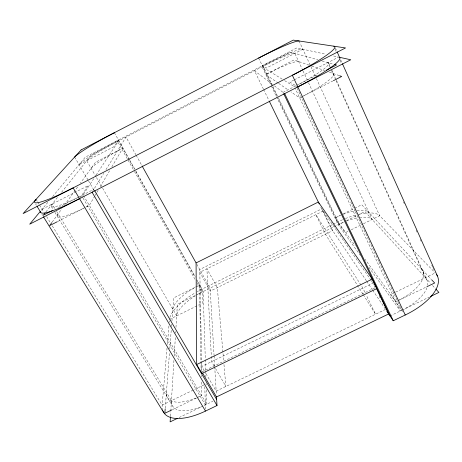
<?xml version="1.0" encoding="UTF-8"?>
<svg xmlns="http://www.w3.org/2000/svg" width="462" height="462" viewBox="0 0 462 462"><rect width="100%" height="100%" fill="white"/><g stroke="black" fill="none" stroke-linecap="round" stroke-linejoin="round"><path stroke-width="0.35" stroke-dasharray="2.31 1.73" d="M170.484 416.147L170.749 411.844M170.79 411.128L173.943 360.221M174.197 356.098L175.404 336.561M175.618 333.114L175.716 331.543M175.976 327.367L177.402 304.296L343.971 221.922M165.229 408.264L169.531 352.258M169.802 348.781L171.287 329.429M171.506 326.565L171.685 324.301M171.951 320.83L173.712 297.898L195.01 287.347M167.048 347.99L162.162 405.116A49.024 22.049 -32.8 0 0 162.335 408.98M167.354 344.421L169.005 325.138M169.248 322.28L169.369 320.853M94.768 196.05L89.316 205.365L85.476 207.328M95.132 195.426L96.581 192.943M96.945 192.319L98.4 189.836M100.219 186.729L109.667 170.582M111.85 166.857L122.753 148.221L95.524 162.254L80.371 183.189M92.44 191.661L103.713 173.325M105.977 169.635L126.005 137.052L135.816 154.678M93.757 178.644L83.096 194.837L206.739 404.25L206.26 389.177M96.125 175.046L118.624 140.864L134.477 169.121M79.932 198.077L88.242 185.568L42.117 209.234A53.823 6.942 -29 0 0 41.078 210.707M52.16 222.147L61.844 208.772M64.368 205.284L78.009 186.446M45.952 211.867L58.079 196.656M61.59 192.256L91.326 154.961L290.459 52.125L317.954 59.812M41.193 210.343L48.55 201.484M52.61 196.581L85.308 157.167L296.875 47.886L325.999 54.308M293.688 80.151L289.836 82.126L295.975 85.788L296.881 87.734M294.329 79.822L338.623 57.092L332.311 55.7M58.437 207.473L78.038 197.43M78.673 197.107L93.884 189.31M283.056 92.388L296.263 85.626M296.899 85.297L317.348 74.821M57.952 221.385L84.835 207.652A41.811 6.058 -29.2 0 0 87.78 206.15M301.594 96.933L299.682 97.909L290.921 91.857M302.229 96.61L332.767 81.012M195.651 287.029L199.526 285.106L201.132 370.992M340.725 215.148L334.99 217.989L355.307 245.888M343.272 213.883L354.106 208.518M354.741 208.2L361.752 204.73L431.225 279.308M332.484 224.567L202.073 289.108A37.549 13.288 -30.1 0 0 197.159 291.701M333.131 224.249L337.647 222.014A38.242 13.687 -24.8 0 1 342.81 219.629M346.512 220.669L357.317 215.327M357.952 215.009L364.94 211.556L430.63 283.385M169.49 319.427L202.466 303.159L202.073 289.108L196.783 279.672M347.978 231.381L345.391 232.663L337.647 222.014L277.968 98.152M351.212 229.787L362.866 224.041M363.513 223.724L379.689 215.742L435.273 272.932M201.882 371.887L375.306 287.682M204.106 384.811L162.162 405.116L51.9 225.196M394.993 292.429L390.448 294.629L402.72 311.503M395.645 292.111L434.655 273.227M172.58 409.546L196.437 398.025M197.083 397.713L201.594 395.536L201.311 380.376M397.43 300.958L395.951 301.674L365.044 259.251M397.886 300.739L426.264 287.035M385.597 309.373L216.158 391.141L205.729 373.215M179.117 417.556L203.528 405.798M204.169 405.486L212.936 401.264M390.032 315.968L401.83 310.285L383.668 271.777M402.281 310.066L429.262 297.072M322.078 60.961L333.079 64.039M309.055 65.119L294.098 59.921L265.806 74.503L278.072 82.975M311.769 66.066L324.682 70.553M329.441 72.205L338.958 75.514M282.167 79.123L262.081 66.782L270.859 84.985M284.604 80.619L294.346 86.608M278.655 83.379L288.583 90.24M272.193 84.153L254.47 70.709L263.3 88.866M274.48 85.886L284.673 93.619M432.576 285.51L435.493 288.704M360.487 255.636L338.248 224.751L271.171 85.632M368.884 267.29L400.352 310.995L294.958 87.913M371.084 280.33L321.662 208.905L199.751 269.525L201.692 362.728M371.396 280.786L374.353 285.054M366.372 280.781L331.092 228.292L320.755 207.034M366.747 281.329L372.389 289.726M372.759 290.28L385.216 308.812M362.913 294.063L325.427 234.199L315.846 214.657L362.861 288.097L365.026 292.556M363.294 294.675L375.537 314.224L366.262 295.108M35.672 204.112L36.406 205.301M41.921 214.276L42.677 215.506M36.065 199.353L37.491 201.68M37.844 202.258L39.27 204.585M39.622 205.163L43.624 211.688M46.633 216.603L50.398 222.742M54.782 208.391L52.166 204.077A42.002 5.411 -29 0 0 78.563 197.141M56.635 211.446L171.442 400.623A38.265 17.198 -32.8 0 0 201.172 406.779M51.317 206.468L53.194 209.552M54.891 212.347L172.701 406.15M82.663 197.488L81.56 195.628A42.002 5.411 -29 0 1 80.053 196.39M83.021 198.1L205.324 404.931A38.265 17.198 -32.8 0 1 203.938 405.584M74.619 157.057L88.15 180.22M88.513 180.838L93.965 190.165M204.291 370.743L201.767 366.418L373.036 283.148L375.485 288.265M96.113 176.94L86.717 160.741A31.497 3.119 -28.3 0 1 117.573 141.407L134.136 170.905M96.471 177.558L102.252 187.532M102.616 188.155L176.686 315.881A29.32 10.372 -30.1 0 1 195.42 295.796M214.085 365.985L211.584 361.648L206.907 268.786L217.325 287.618L223.7 361.388M215.511 368.468L225.872 386.457L223.949 364.252M114.38 132.71L129.418 159.529M129.77 160.158L135.412 170.224M135.77 170.853L195.368 277.154M135.88 171.633L195.045 277.125M196.806 280.261L203.147 291.568L205.301 359.032M134.488 171.535L195.108 279.504M196.87 282.64L202.154 292.059A29.32 10.372 -30.1 0 0 197.314 294.658M136.169 155.307L142.123 166.008M196.789 264.206L210.106 288.126L214.045 355.157M263.611 89.518L268.976 100.543M272.563 85.73L263.167 66.216A32.115 3.222 -26.9 0 1 294.831 53.349L302.743 70.351M272.875 86.377L278.199 97.436M278.517 98.083L339.275 224.249A29.857 10.684 -24.8 0 1 344.386 221.927M258.639 58.045L277.656 97.499M379.163 295.94L380.082 297.857M297.141 88.294L349.509 199.336M350.739 201.946L355.047 211.082M355.359 211.735L378.748 261.336M379.054 261.989L383.362 271.125M303.049 71.004L307.311 80.157M308.529 82.773L372.164 219.456A29.857 10.684 -24.8 0 0 360.273 217.44M299.058 40.979L310.689 66.187M310.99 66.84L315.211 75.982M316.412 78.592L379.689 215.742A38.242 13.687 -24.8 0 0 359.569 214.154M328.707 63.19L330.446 67.03M331.901 70.23L336.157 79.626M336.452 80.284L426.998 280.105M329.989 67.181L327.904 62.589A42.839 5.683 -26.5 0 1 297.54 84.962M331.358 70.201L335.042 78.332M336.232 80.954L425.427 277.697A38.947 17.978 -23 0 1 427.581 285.256M335.424 48.048L336.879 51.299M340.667 59.765L342.14 63.051M335.175 49.382L336.036 51.311M340.096 60.383L341.568 63.675M388.421 168.301L389.304 170.276M403.447 201.865L404.331 203.834M416.118 230.157L417.001 232.132M420.247 239.374L421.13 241.343M431.733 265.038L432.623 267.007M432.917 267.665L433.801 269.641M214.085 355.879L214.709 366.43M214.72 366.672L216.355 394.45M205.319 359.748L205.665 370.518M205.688 371.234L205.873 376.975M206.075 383.437L206.121 384.869M204.81 386.654L205.44 409.026M201.709 363.444L201.9 372.765M201.213 375.323L201.241 376.767M345.432 218.543A38.242 13.687 -24.8 0 1 357.086 214.732M346.46 221.107A29.857 10.684 -24.8 0 1 358.448 217.718M169.877 317.492A37.549 13.288 -30.1 0 1 194.745 293.104M426.946 287.757A38.947 17.978 -23 0 1 403.742 309.332M172.84 309.245A29.412 10.083 -30.1 0 1 194.641 287.659M197.551 286.094A29.412 10.083 -30.1 0 1 198.527 285.603M200.173 396.217A38.415 16.753 -32.6 0 1 198.781 396.875M196.009 398.082A38.415 16.753 -32.6 0 1 166.447 392.394M336.013 217.481A29.955 10.389 -24.9 0 1 340.107 215.587M343.214 214.316A29.955 10.389 -24.9 0 1 355.209 210.845M357.028 210.551A29.955 10.389 -24.9 0 1 368.867 212.364M421.356 268.717A39.108 17.516 -23.2 0 1 398.879 300.242M266.886 73.943A32.005 3.615 -26.8 0 1 298.619 61.492M332.796 73.371A42.643 6.358 -26.4 0 1 302.864 96.281M83.327 208.368A41.811 6.058 -29.2 0 1 58.125 213.9M91.124 168.335A31.387 3.5 -28.4 0 1 121.702 148.764M118.486 140.032L114.126 146.593L79.071 164.686A40.338 3.996 -28.3 0 1 118.486 140.032M302.853 49.203L266.285 68.076L262.341 65.725A41.135 4.129 -26.9 0 1 302.853 49.203M323.134 211.036L199.809 272.314L210.279 291.1L332.657 230.625L323.134 211.036"/><path stroke-width="0.69" d="M170.438 416.868L170.126 421.887L177.194 418.48M165.177 408.98L164.842 413.282L171.933 409.858M51.738 222.724L49.63 225.635L57.311 221.708M45.057 212.999L43.255 215.252L52.743 210.389M40.275 211.452L29.707 224.191L350.768 59.771L339.57 57.3M326.293 70.236L336.515 64.998L334.453 64.42M333.408 80.683L341.678 76.461L339.639 75.751M196.691 364.53L372.251 279.088L376.801 288.594L201.917 373.481L196.691 364.53L196.084 262.936L318.324 202.038L372.251 279.088M426.911 286.723L434.65 282.987L431.716 279.833M430.549 296.448L438.9 292.429L435.978 289.235M163.167 411.532A49.024 22.049 -32.8 0 0 205.498 411.076L217.007 405.538L216.482 396.604M386.752 311.088L393.26 320.767L405.255 314.997A49.902 23.06 -23 0 0 436.474 274.382M37.133 206.485L40.783 212.428M43.428 216.736L163.577 412.312M205.498 411.076L73.129 187.878A54.071 6.093 -28.8 0 1 36.065 199.353M94.612 190.552L216.649 399.474M92.082 192.25L217.007 405.538M202.599 373.105L216.499 396.939L388.675 313.958L376.259 288.011M142.123 166.008L196.09 262.947M269.288 101.19L319.236 203.915M284.673 93.619L393.26 320.767M283.68 93.688L390.032 315.968M405.255 314.997L292.342 75.26A55.157 6.399 -26.7 0 0 333.737 46.171M337.168 51.946L339.784 57.796M342.434 63.71L437.399 275.97M339.356 57.363A54.903 7.288 -26.5 0 1 297.817 86.885M79.533 198.672A53.823 6.942 -29 0 1 40.679 211.856M162.82 410.718A49.024 22.049 -32.8 0 1 162.543 409.863M74.619 157.057A40.477 3.505 -28.3 0 1 114.38 132.71M258.639 58.045A41.28 3.621 -27 0 1 299.058 40.979M81.11 149.931L23.1 213.577L345.524 47.938L293.272 40.113L81.11 149.931"/></g></svg>
